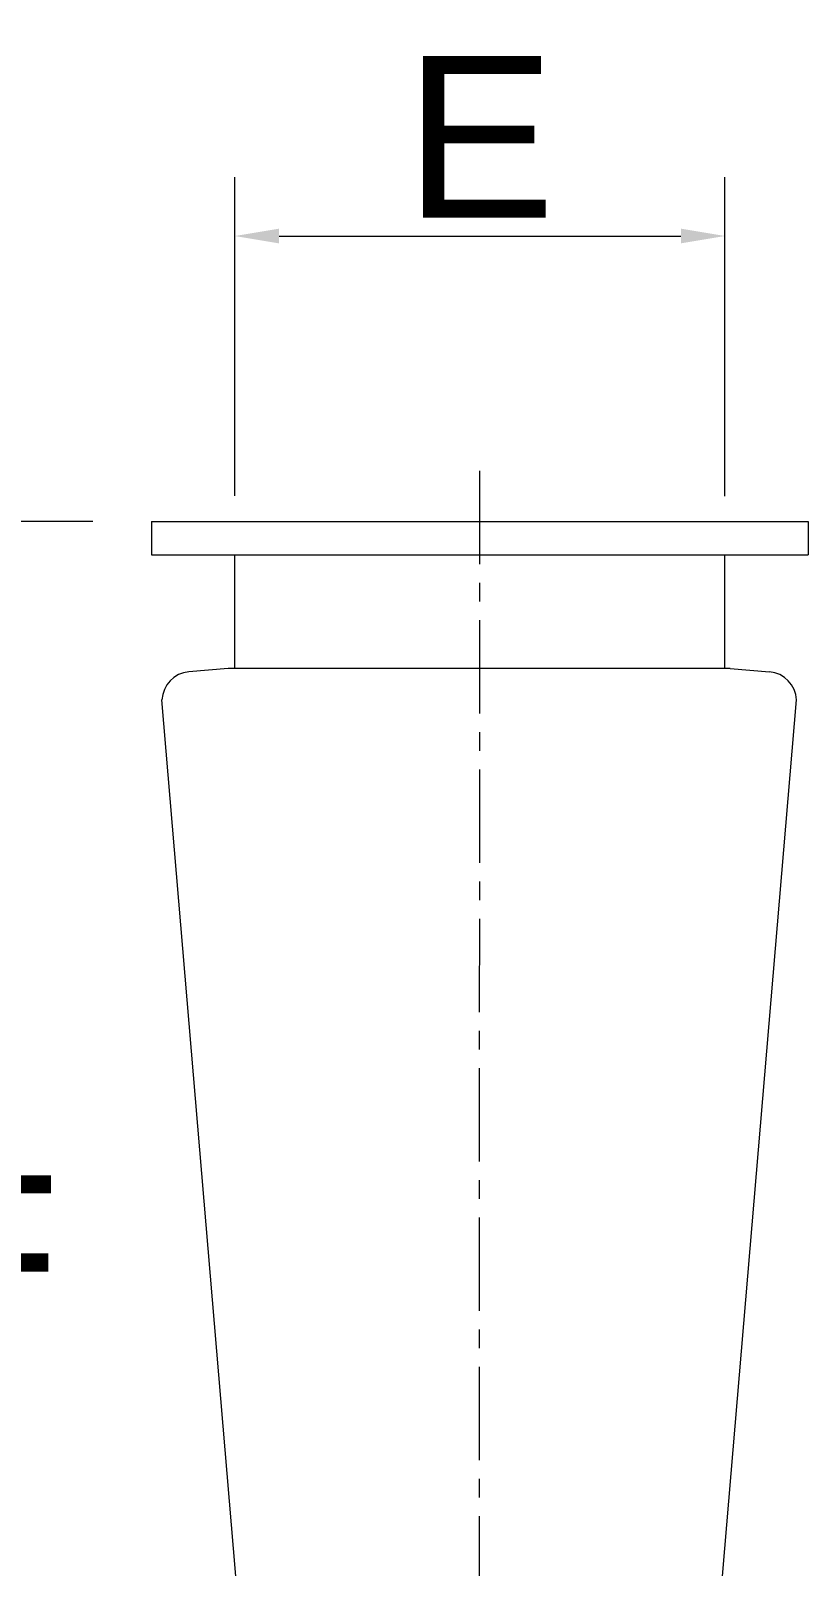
# Model space of a CAD drawing. Header units: inches. Extents: x 0 to 26418, y 0 to 20128.
# Drawn here: x 20016 to 20809, y 12258 to 13825 of the extents above; entities that cross this region are included whole.
import ezdxf

# ---------------------------------------------------------------- set-up
doc = ezdxf.new("R2010")
doc.units = ezdxf.units.IN
doc.header["$MEASUREMENT"] = 0
doc.linetypes.add('CENTER', pattern=[50.8, 31.75, -6.35, 6.35, -6.35])
doc.layers.get('Defpoints').update_dxf_attribs({"lineweight": 5})
doc.layers.add('CAXA1', color=5, linetype='CENTER', lineweight=5)
doc.styles.add('Roman', font='arial.ttf')
doc.styles.get("Standard").update_dxf_attribs({"font": 'arial.ttf'})
doc.dimstyles.new('ISO-25', dxfattribs={"dimscale": 30, "dimtxt": 1.5, "dimasz": 1.5, "dimexe": 2, "dimexo": 2, "dimtad": 1, "dimtih": 1, "dimtoh": 1, "dimdec": 1, "dimlfac": 0.03937, "dimdsep": 46, "dimtxsty": 'Standard', "dimcen": 2.5, "dimclrd": 7, "dimclre": 7, "dimclrt": 7, "dimadec": 0, "dimazin": 0, "dimtfac": 1, "dimtdec": 1, "dimtmove": 0, "dimatfit": 3, "dimfxl": 1, "dimlwd": 5, "dimlwe": 5, "dimarcsym": 0})

# ---------------------------------------------------------------- blocks, each defined once
blk = doc.blocks.new('*D37')
at = {"color": 7, "linetype": 'Continuous', "lineweight": 5, "transparency": 16777216}
for p, q in [((20224.5, 13350.6), (20224.5, 13675.9)), ((20724.5, 13350.4), (20724.5, 13675.9)), ((20269.5, 13615.9), (20679.5, 13615.9))]:
    blk.add_line(p, q, dxfattribs=at)
at = {"color": 7, "transparency": 16777216}
for points in [[(20269.5, 13623.4), (20269.5, 13608.4), (20224.5, 13615.9)], [(20679.5, 13623.4), (20679.5, 13608.4), (20724.5, 13615.9)]]:
    blk.add_solid(points, dxfattribs=at)
at = {"layer": 'Defpoints', "color": 0, "transparency": 16777216}
for p in [(20724.5, 13615.9), (20224.5, 13290.6), (20724.5, 13290.4)]:
    blk.add_point(p, dxfattribs=at)
at = {"color": 7, "lineweight": 5, "transparency": 16777216, "insert": (20474.5, 13717.2), "char_height": 165, "attachment_point": 5, "style": 'Roman'}
blk.add_mtext('E', dxfattribs=at)
blk = doc.blocks.new('*D38')
at = {"color": 7, "linetype": 'Continuous', "lineweight": 5, "transparency": 16777216}
for p, q in [((20079.5, 13324.6), (19915.7, 13324.6)), ((19975.7, 13279.6), (19975.7, 12675.9)), ((19975.7, 11869.6), (19975.7, 12473.4)), ((20191.2, 11824.6), (19915.7, 11824.6))]:
    blk.add_line(p, q, dxfattribs=at)
at = {"color": 7, "transparency": 16777216}
for points in [[(19968.2, 13279.6), (19983.2, 13279.6), (19975.7, 13324.6)], [(19968.2, 11869.6), (19983.2, 11869.6), (19975.7, 11824.6)]]:
    blk.add_solid(points, dxfattribs=at)
at = {"layer": 'Defpoints', "color": 0, "transparency": 16777216}
for p in [(20139.5, 13324.6), (19975.7, 11824.6), (20251.2, 11824.6)]:
    blk.add_point(p, dxfattribs=at)
at = {"color": 7, "lineweight": 5, "transparency": 16777216, "insert": (19975.7, 12574.6), "char_height": 165, "attachment_point": 5, "style": 'Roman'}
blk.add_mtext('F', dxfattribs=at)

msp = doc.modelspace()

# ---------------------------------------------------------------- linework, layer by layer
at = {"color": 7, "lineweight": 5}
for p, q in [((20139.49, 13324.62), (20809.49, 13324.62)), ((20139.49, 13324.62), (20139.49, 13290.62)), ((20809.49, 13324.62), (20809.49, 13290.62)), ((20139.49, 13290.62), (20809.49, 13290.62)), ((20224.47, 13174.62), (20224.47, 13290.62)), ((20724.47, 13174.62), (20724.47, 13290.44)), ((20217.73, 13174.62), (20177.39, 13171.09)), ((20729.73, 13174.62), (20217.73, 13174.62)), ((20729.73, 13174.62), (20770.08, 13171.09)), ((20249.96, 11956.62), (20150.07, 13142.62)), ((20697.35, 11956.62), (20797.46, 13142.62))]:
    msp.add_line(p, q, dxfattribs=at)
for centre, start, end in [((20180.01, 13141.2), 95, 177.29569), ((20767.46, 13141.2), 2.70431, 85)]:
    msp.add_arc(centre, 30, start, end, dxfattribs=at)
at = {"layer": 'CAXA1', "linetype": 'CENTER', "lineweight": 5, "ltscale": 3}
msp.add_line((20473.66, 11756.98), (20474.52, 13389.59), dxfattribs=at)

# ---------------------------------------------------------------- dimensions: what is measured, and where the dimension line sits
at = {"color": 7, "lineweight": 5}
dim = msp.add_linear_dim(base=(20724.47, 13615.93), p1=(20224.47, 13290.62), p2=(20724.47, 13290.44), text='E', dimstyle='ISO-25', override={"dimtxt": 5.5, "dimpost": '\\X', "dimtxsty": 'Roman', "dimtmove": 1}, dxfattribs=at)
dim.commit()
dim.dimension.update_dxf_attribs({"geometry": '*D37', "text_midpoint": (20474.47, 13615.93), "dimtype": 160})
dim = msp.add_linear_dim(base=(19975.71, 11824.62), p1=(20139.49, 13324.62), p2=(20251.16, 11824.62), angle=90, text='F', dimstyle='ISO-25', override={"dimtxt": 5.5, "dimpost": '\\X', "dimtxsty": 'Roman', "dimtmove": 1}, dxfattribs=at)
dim.commit()
dim.dimension.update_dxf_attribs({"geometry": '*D38', "text_midpoint": (19975.71, 12574.62), "dimtype": 160})

doc.saveas('drawing.dxf')
